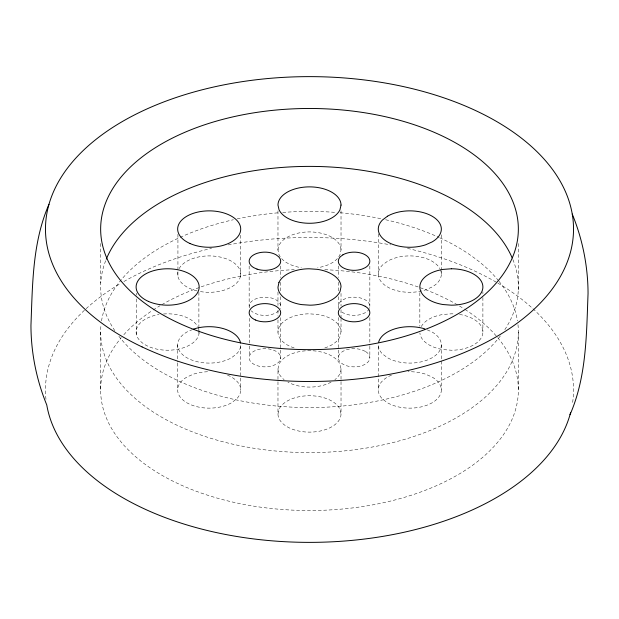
<?xml version="1.0" encoding="UTF-8"?>
<svg xmlns="http://www.w3.org/2000/svg" width="619" height="619" viewBox="0 0 619 619"><rect width="100%" height="100%" fill="white"/><g stroke="black" fill="none" stroke-linecap="round" stroke-linejoin="round"><path stroke-width="0.46" stroke-dasharray="3.1 2.32" d="M294.126 347.917A31.523 18.199 0 0 1 277.977 332.279L278.937 327.559A31.523 18.199 0 0 1 309.051 313.825L317.222 314.375A31.523 18.199 0 0 1 341.023 331.761L340.063 336.481A31.523 18.199 0 0 1 324.054 348.164M277.977 368.878L279.053 364.173A31.523 18.199 0 0 1 309.5 350.679A31.523 18.199 0 0 1 339.947 364.173L341.023 368.878L341.023 413.925A31.523 18.199 0 0 1 309.5 432.124A31.523 18.199 0 0 1 277.977 413.925L277.977 368.878A31.523 18.199 0 0 0 284.136 379.687M277.977 413.925L279.053 409.213A31.523 18.199 0 0 1 309.5 395.727A31.523 18.199 0 0 1 339.947 409.213L341.023 413.925M341.023 210.824L341.023 250.122L339.947 254.827A31.523 18.199 0 0 1 317.663 267.702M192.61 329.494L186.899 332.024A31.523 18.199 0 0 0 186.899 357.759A31.523 18.199 0 0 0 231.483 357.759L236.489 353.991A31.523 18.199 0 0 0 240.714 344.891L240.714 389.939M427.211 329.85L432.101 332.024A31.523 18.199 0 0 1 432.101 357.759A31.523 18.199 0 0 1 387.517 357.759L382.511 353.991A31.523 18.199 0 0 1 378.286 344.891L378.286 389.939M277.977 210.824L277.977 250.122L279.053 254.827A31.523 18.199 0 0 0 301.337 267.702M518.242 243.561L518.242 290.86M518.351 332.024L518.351 389.939M482.89 291.766L482.89 293.685M482.89 297.522L482.89 332.024M441.339 234.81L441.339 270.271M441.339 271.23L441.339 274.109M441.339 344.891L441.339 389.939M419.837 292.725L419.837 326.275M378.286 233.858L378.286 274.109M369.845 266.031L369.845 306.281M369.845 317.508L369.845 345.301M369.845 346.261L369.845 357.759M341.023 293.429L341.023 305.887M341.023 309.717L341.023 317.385M341.023 318.344L341.023 331.761M338.322 266.031L338.322 277.529M338.322 282.326L338.322 291.905M338.322 296.702L338.322 306.281M338.322 317.508L338.322 349.139M338.322 350.099L338.322 357.759M280.678 266.031L280.678 277.529M280.678 282.326L280.678 290.945M280.678 296.702L280.678 306.281M280.562 317.671L280.562 358.881A15.761 9.099 0 0 1 255.415 365.024A15.761 9.099 0 0 1 258.781 349.379A15.761 9.099 0 0 1 280.562 358.881M277.977 292.029L277.977 305.446M277.977 310.235L277.977 315.992M277.977 319.822L277.977 332.279M249.271 318.305L249.271 345.139M249.271 346.098L249.271 356.645M249.155 266.031L249.155 306.281M240.443 235.274L240.443 276.484M198.892 292.23L198.892 334.399M177.932 234.315L177.932 276.484M177.661 344.891L177.661 362.146M177.661 363.105L177.661 389.939M136.381 293.189L136.381 295.147M136.381 298.938L136.381 334.399M100.758 243.522L100.758 283.1M100.649 332.024L100.649 389.939M227.544 375.137A31.523 18.199 0 0 1 236.489 399.038L231.483 402.807A31.523 18.199 0 0 1 186.899 402.807A31.523 18.199 0 0 1 186.899 377.064L193.422 374.178A31.523 18.199 0 0 1 209.191 371.733M512.872 259.531A208.851 120.581 0 0 1 504.771 329.749M500.376 335.924A208.851 120.581 0 0 1 309.81 407.557A208.851 120.581 0 0 1 118.879 336.249M114.871 330.716A208.851 120.581 0 0 1 105.911 260.081M517.964 324.635A208.851 120.581 0 0 1 309.5 452.605A208.851 120.581 0 0 1 101.036 324.635M101.531 320.921A208.851 120.581 0 0 1 179.262 237.758M180.144 237.356A208.851 120.581 0 0 1 233.355 219.745M237.154 218.909A208.851 120.581 0 0 1 278.898 212.743M282.721 212.441A208.851 120.581 0 0 1 336.279 212.441M340.102 212.743A208.851 120.581 0 0 1 381.846 218.909M385.645 219.745A208.851 120.581 0 0 1 438.856 237.356M439.738 237.758A208.851 120.581 0 0 1 498.357 280.539M498.968 281.289A208.851 120.581 0 0 1 517.469 320.921M497.738 337.695A208.851 120.581 0 0 1 309.5 510.52A208.851 120.581 0 0 1 121.262 337.695M123.831 334.724A208.851 120.581 0 0 1 152.305 310.545M153.148 309.995A208.851 120.581 0 0 1 160.05 305.709M161.822 304.672A208.851 120.581 0 0 1 294.218 269.683M324.782 269.683A208.851 120.581 0 0 1 464.157 308.904M465.008 309.446A208.851 120.581 0 0 1 497.103 336.953M369.311 308.641A15.761 9.099 0 0 1 365.225 312.719L361.968 314.166A15.761 9.099 0 0 1 340.435 310.831M338.856 308.641A15.761 9.099 0 0 1 340.435 301.732L342.934 299.851A15.761 9.099 0 0 1 361.364 298.211A15.761 9.099 0 0 1 369.605 307.867M341.023 368.878A31.523 18.199 0 0 1 334.864 379.687M331.057 382.163A31.523 18.199 0 0 1 287.943 382.163M278.565 310.831A15.761 9.099 0 0 1 257.032 314.166L253.775 312.719A15.761 9.099 0 0 1 251.268 310.831M249.395 307.867A15.761 9.099 0 0 1 257.636 298.211A15.761 9.099 0 0 1 276.066 299.851L278.565 301.732A15.761 9.099 0 0 1 280.144 308.641M391.456 375.137A31.523 18.199 0 0 0 382.511 399.038L387.517 402.807A31.523 18.199 0 0 0 432.101 402.807A31.523 18.199 0 0 0 432.101 377.064L425.578 374.178A31.523 18.199 0 0 0 407.991 371.764M459.522 314.444A31.523 18.199 0 0 1 482.619 334.399A31.523 18.199 0 0 1 451.359 350.222L443.204 349.603A31.523 18.199 0 0 1 419.883 332.968M421.291 326.553A31.523 18.199 0 0 1 443.204 314.444L451.359 313.825A31.523 18.199 0 0 1 455.019 313.941M440.264 269.397A31.523 18.199 0 0 1 432.101 286.976L425.578 289.87A31.523 18.199 0 0 1 387.517 286.976A31.523 18.199 0 0 1 382.511 265.009L387.517 261.241A31.523 18.199 0 0 1 439.877 268.638M198.088 327.312A31.523 18.199 0 0 1 175.943 349.58A31.523 18.199 0 0 1 137.271 336.906A31.523 18.199 0 0 1 159.037 314.514M163.524 313.98A31.523 18.199 0 0 1 197.701 326.546M179.123 268.631A31.523 18.199 0 0 1 218.677 256.753A31.523 18.199 0 0 1 239.251 279.587A31.523 18.199 0 0 1 199.697 291.464M197.121 290.922A31.523 18.199 0 0 1 177.932 271.733M277.977 250.122A31.523 18.199 0 0 1 309.5 231.916A31.523 18.199 0 0 1 341.023 250.122M45.976 399.317A264.019 152.429 0 0 1 120.643 283.417M123.908 281.521A264.019 152.429 0 0 1 211.528 248.389M228.241 244.907A264.019 152.429 0 0 1 390.744 244.9M407.503 248.397A264.019 152.429 0 0 1 497.111 282.69M497.955 283.177A264.019 152.429 0 0 1 572.335 404.369M365.225 351.329L361.968 349.882A15.761 9.099 0 0 0 342.934 351.329A15.761 9.099 0 0 0 340.435 362.316L342.934 364.196A15.761 9.099 0 0 0 365.225 364.196A15.761 9.099 0 0 0 365.225 351.329"/><path stroke-width="0.93" d="M48.978 204.309C32.335 242.408 32.552 284.686 30.95 325.424C31.02 352.644 36.436 379.78 46.765 404.958A264.019 152.429 0 0 0 302.629 542.321A264.019 152.429 0 0 0 570.525 412.827M570.022 414.691C586.665 376.592 586.448 334.314 588.05 293.576C587.98 266.356 582.564 239.22 572.235 214.042M193.422 329.13A31.523 18.199 0 0 1 240.543 342.996M106.275 259.175A208.851 120.581 0 0 1 308.355 166.395A208.851 120.581 0 0 1 512.184 257.891M378.673 342.044A31.523 18.199 0 0 1 424.781 328.875M278.937 282.519L277.977 287.239A31.523 18.199 0 0 0 301.778 304.625L309.949 305.175A31.523 18.199 0 0 0 340.063 291.441L341.023 286.721A31.523 18.199 0 0 0 317.222 269.335L309.051 268.778A31.523 18.199 0 0 0 278.937 282.519M341.023 205.075L339.947 209.787A31.523 18.199 0 0 1 309.5 223.273A31.523 18.199 0 0 1 279.053 209.787L277.977 205.075A31.523 18.199 0 0 1 309.5 186.876A31.523 18.199 0 0 1 341.023 205.075M387.517 216.193L382.511 219.962A31.523 18.199 0 0 0 387.517 241.936A31.523 18.199 0 0 0 425.578 244.822L432.101 241.936A31.523 18.199 0 0 0 432.101 216.193A31.523 18.199 0 0 0 387.517 216.193M342.934 254.804L340.435 256.684A15.761 9.099 0 0 0 342.934 267.671A15.761 9.099 0 0 0 361.968 269.118L365.225 267.671A15.761 9.099 0 0 0 365.225 254.804A15.761 9.099 0 0 0 342.934 254.804M451.359 268.778L443.204 269.397A31.523 18.199 0 0 0 419.837 286.976A31.523 18.199 0 0 0 443.204 304.556L451.359 305.175A31.523 18.199 0 0 0 482.89 286.976A31.523 18.199 0 0 0 451.359 268.778M365.225 306.281L361.968 304.834A15.761 9.099 0 0 0 342.934 306.281A15.761 9.099 0 0 0 340.435 317.268L342.934 319.149A15.761 9.099 0 0 0 365.225 319.149A15.761 9.099 0 0 0 365.225 306.281M257.032 269.118L253.775 267.671A15.761 9.099 0 0 1 253.775 254.804A15.761 9.099 0 0 1 276.066 254.804L278.565 256.684A15.761 9.099 0 0 1 276.066 267.671A15.761 9.099 0 0 1 257.032 269.118M142.115 346.942A264.019 152.429 0 0 0 570.022 253.813A264.019 152.429 0 0 0 216.364 86.428A264.019 152.429 0 0 0 142.115 346.942M199.31 331.49A208.851 120.581 0 0 0 518.242 232.945A208.851 120.581 0 0 0 210.947 122.748A208.851 120.581 0 0 0 199.31 331.49M148.444 301.414A31.523 18.199 0 0 0 198.892 289.352A31.523 18.199 0 0 0 155.57 270.163A31.523 18.199 0 0 0 148.444 301.414M255.415 319.977A15.761 9.099 0 0 0 280.562 313.841A15.761 9.099 0 0 0 258.781 304.339A15.761 9.099 0 0 0 255.415 319.977M189.994 243.499A31.523 18.199 0 0 0 240.443 231.436A31.523 18.199 0 0 0 197.128 212.247A31.523 18.199 0 0 0 189.994 243.499"/></g></svg>
